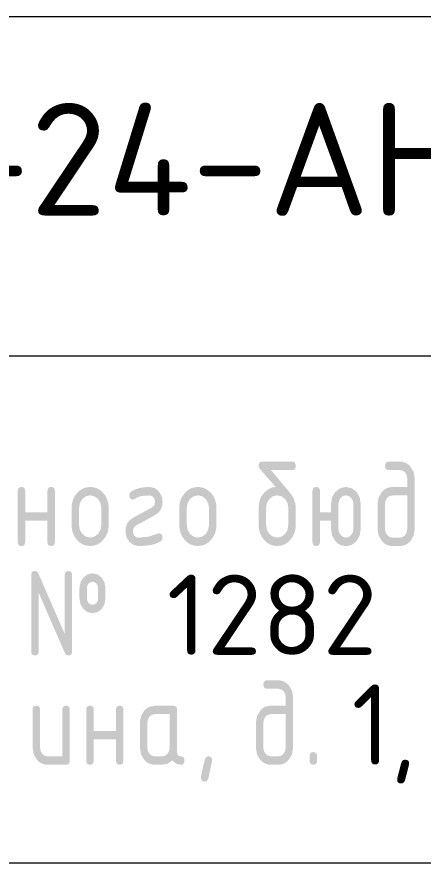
# Model space of a CAD drawing. Header units: millimetres. Extents: x 0 to 1189, y 0 to 841.
# Drawn here: x 1119.4 to 1131.4, y 34.96 to 59.98 of the extents above; entities that cross this region are included whole.
import ezdxf

# ---------------------------------------------------------------- set-up
doc = ezdxf.new("R2010")
doc.units = ezdxf.units.MM

msp = doc.modelspace()

# ---------------------------------------------------------------- hatches: boundary and pattern name
h = msp.add_hatch(color=7)
h.paths.add_polyline_path([(1127.636802, 45.456564), (1127.636802, 44.957163), (1127.626509, 44.833234), (1127.595805, 44.718556), (1127.544947, 44.613075), (1127.474193, 44.516742), (1127.391029, 44.437014), (1127.298356, 44.380385), (1127.197001, 44.346597), (1127.087791, 44.335392), (1126.977367, 44.346597), (1126.87578, 44.380385), (1126.782771, 44.437014), (1126.698082, 44.516742), (1126.628078, 44.613075), (1126.578331, 44.718556), (1126.548634, 44.833234), (1126.538781, 44.957163), (1126.538781, 45.459871), (1126.556575, 45.634064), (1126.610025, 45.78433), (1126.699236, 45.910309), (1126.82431, 46.011638), (1126.936689, 46.065037), (1127.04204, 46.081642), (1126.560278, 46.633409), (1126.543948, 46.66221), (1126.538781, 46.70672), (1126.545705, 46.761704), (1126.566479, 46.800978), (1126.601103, 46.824543), (1126.649575, 46.832397), (1127.529315, 46.832397), (1127.576108, 46.824543), (1127.609723, 46.800978), (1127.630006, 46.761704), (1127.636802, 46.70672), (1127.630006, 46.651737), (1127.609723, 46.612462), (1127.576108, 46.588898), (1127.529315, 46.581043), (1126.904237, 46.581043), (1127.456003, 45.921239), (1127.534715, 45.811736), (1127.591258, 45.697996), (1127.625373, 45.579709)])
h.paths.add_polyline_path([(1127.416316, 44.96047), (1127.416316, 45.459871), (1127.393096, 45.603256), (1127.321507, 45.725557), (1127.214777, 45.807068), (1127.087791, 45.833595), (1126.961081, 45.807068), (1126.854627, 45.725557), (1126.783038, 45.603256), (1126.759818, 45.459871), (1126.759818, 44.96047), (1126.783038, 44.814674), (1126.854627, 44.695336), (1126.961081, 44.611896), (1127.087791, 44.583439), (1127.214777, 44.611896), (1127.321507, 44.695336), (1127.393096, 44.816121)])
h = msp.add_hatch(color=7)
h.paths.add_polyline_path([(1131.150522, 46.332996), (1131.150522, 44.834793), (1131.118345, 44.641041), (1131.022089, 44.478708), (1130.954229, 44.414922), (1130.879806, 44.370257), (1130.799079, 44.343988), (1130.712306, 44.335392), (1130.491268, 44.335392), (1130.402635, 44.343988), (1130.321287, 44.370257), (1130.247485, 44.414922), (1130.181485, 44.478708), (1130.084747, 44.641041), (1130.052501, 44.834793), (1130.052501, 45.582241), (1130.084747, 45.775993), (1130.181485, 45.938326), (1130.248647, 46.000484), (1130.322321, 46.045331), (1130.403022, 46.072504), (1130.491268, 46.081642), (1130.930036, 46.081642), (1130.930036, 46.332996), (1130.914257, 46.430079), (1130.868299, 46.511039), (1130.797331, 46.563198), (1130.712306, 46.581043), (1130.381025, 46.581043), (1130.334465, 46.588898), (1130.300823, 46.612462), (1130.280411, 46.651737), (1130.273538, 46.70672), (1130.280411, 46.761704), (1130.300823, 46.800978), (1130.334465, 46.824543), (1130.381025, 46.832397), (1130.712306, 46.832397), (1130.800939, 46.823285), (1130.882287, 46.795879), (1130.956089, 46.750077), (1131.022089, 46.685774), (1131.118345, 46.526542)])
h.paths.add_polyline_path([(1130.930036, 44.834793), (1130.930036, 45.830288), (1130.491268, 45.830288), (1130.406174, 45.812236), (1130.334723, 45.760284), (1130.289041, 45.679117), (1130.273538, 45.582241), (1130.273538, 44.834793), (1130.289455, 44.739157), (1130.33803, 44.656751), (1130.409068, 44.601698), (1130.491268, 44.583439), (1130.712306, 44.583439), (1130.795746, 44.601698), (1130.865543, 44.656751), (1130.913913, 44.737917)])
h = msp.add_hatch(color=7)
h.dxf.hatch_style = 2
h.paths.add_polyline_path([(1119.64327, 45.08284), (1119.64327, 44.457762), (1119.636354, 44.403295), (1119.61564, 44.365158), (1119.58118, 44.34273), (1119.533027, 44.335392), (1119.484554, 44.34273), (1119.449931, 44.365158), (1119.429157, 44.403295), (1119.422232, 44.457762), (1119.422232, 45.959272), (1119.429157, 46.012344), (1119.449931, 46.050636), (1119.484554, 46.073839), (1119.533027, 46.081642), (1119.58118, 46.073839), (1119.61564, 46.050636), (1119.636354, 46.012344), (1119.64327, 45.959272), (1119.64327, 45.334194), (1120.299767, 45.334194), (1120.299767, 45.959272), (1120.306683, 46.012344), (1120.327397, 46.050636), (1120.361856, 46.073839), (1120.41001, 46.081642), (1120.458397, 46.073839), (1120.49283, 46.050636), (1120.513415, 46.012344), (1120.520253, 45.959272), (1120.520253, 44.457762), (1120.513415, 44.403295), (1120.49283, 44.365158), (1120.458397, 44.34273), (1120.41001, 44.335392), (1120.361856, 44.34273), (1120.327397, 44.365158), (1120.306683, 44.403295), (1120.299767, 44.457762), (1120.299767, 45.08284)])
h = msp.add_hatch(color=7)
h.paths.add_polyline_path([(1121.013327, 44.957163), (1121.013327, 45.456564), (1121.02318, 45.582405), (1121.052876, 45.698065), (1121.102624, 45.803907), (1121.172628, 45.900292), (1121.257317, 45.98002), (1121.350326, 46.036649), (1121.451913, 46.070437), (1121.562337, 46.081642), (1121.672994, 46.070489), (1121.774555, 46.037063), (1121.867435, 45.981416), (1121.952046, 45.9036), (1122.022283, 45.807163), (1122.072005, 45.700959), (1122.101572, 45.584317), (1122.111348, 45.456564), (1122.111348, 44.957163), (1122.101055, 44.833234), (1122.070351, 44.718556), (1122.019493, 44.613075), (1121.948739, 44.516742), (1121.865574, 44.437014), (1121.772901, 44.380385), (1121.671547, 44.346597), (1121.562337, 44.335392), (1121.451913, 44.346597), (1121.350326, 44.380385), (1121.257317, 44.437014), (1121.172628, 44.516742), (1121.102624, 44.613075), (1121.052876, 44.718556), (1121.02318, 44.833234)])
h.paths.add_polyline_path([(1121.890861, 44.96047), (1121.890861, 45.459871), (1121.867641, 45.603256), (1121.796052, 45.725557), (1121.689323, 45.807068), (1121.562337, 45.833595), (1121.435626, 45.807068), (1121.329173, 45.725557), (1121.257584, 45.603256), (1121.234364, 45.459871), (1121.234364, 44.96047), (1121.257584, 44.814674), (1121.329173, 44.695336), (1121.435626, 44.611896), (1121.562337, 44.583439), (1121.689323, 44.611896), (1121.796052, 44.695336), (1121.867641, 44.816121)])
h = msp.add_hatch(color=7)
h.dxf.hatch_style = 2
h.paths.add_polyline_path([(1123.592199, 44.709116), (1123.640585, 44.701261), (1123.675019, 44.677697), (1123.695603, 44.638423), (1123.702442, 44.583439), (1123.686939, 44.520876), (1123.641257, 44.471542), (1123.521058, 44.411899), (1123.372126, 44.369361), (1123.194462, 44.343876), (1122.988067, 44.335392), (1122.841237, 44.366811), (1122.717971, 44.461069), (1122.632464, 44.602043), (1122.604421, 44.771955), (1122.618262, 44.898812), (1122.659749, 45.007117), (1122.728832, 45.096508), (1122.825458, 45.166625), (1123.392659, 45.47751), (1123.459425, 45.544138), (1123.481956, 45.64508), (1123.47038, 45.716669), (1123.435654, 45.777923), (1123.381014, 45.817128), (1123.319347, 45.830288), (1123.155292, 45.8245), (1123.040432, 45.805483), (1122.961815, 45.774133), (1122.874516, 45.721699), (1122.825458, 45.707918), (1122.783635, 45.716186), (1122.748839, 45.742645), (1122.722726, 45.785226), (1122.715215, 45.830288), (1122.729271, 45.892644), (1122.773093, 45.942185), (1122.879607, 46.00374), (1123.005912, 46.04726), (1123.152372, 46.073107), (1123.319347, 46.081642), (1123.465764, 46.050223), (1123.589443, 45.955965), (1123.674674, 45.813752), (1123.702442, 45.64508), (1123.688687, 45.518223), (1123.647389, 45.409917), (1123.578496, 45.320526), (1123.481956, 45.25041), (1122.917511, 44.942831), (1122.848334, 44.87455), (1122.825458, 44.771955), (1122.836965, 44.700366), (1122.871209, 44.639112), (1122.92509, 44.598253), (1122.988067, 44.583439), (1123.289306, 44.612309), (1123.549204, 44.698643)])
h = msp.add_hatch(color=7)
h.paths.add_polyline_path([(1124.195515, 44.957163), (1124.195515, 45.456564), (1124.205368, 45.582405), (1124.235065, 45.698065), (1124.284812, 45.803907), (1124.354816, 45.900292), (1124.439506, 45.98002), (1124.532515, 46.036649), (1124.634102, 46.070437), (1124.744526, 46.081642), (1124.855182, 46.070489), (1124.956744, 46.037063), (1125.049623, 45.981416), (1125.134235, 45.9036), (1125.204472, 45.807163), (1125.254193, 45.700959), (1125.283761, 45.584317), (1125.293536, 45.456564), (1125.293536, 44.957163), (1125.283244, 44.833234), (1125.252539, 44.718556), (1125.201681, 44.613075), (1125.130928, 44.516742), (1125.047763, 44.437014), (1124.95509, 44.380385), (1124.853735, 44.346597), (1124.744526, 44.335392), (1124.634102, 44.346597), (1124.532515, 44.380385), (1124.439506, 44.437014), (1124.354816, 44.516742), (1124.284812, 44.613075), (1124.235065, 44.718556), (1124.205368, 44.833234)])
h.paths.add_polyline_path([(1125.07305, 44.96047), (1125.07305, 45.459871), (1125.04983, 45.603256), (1124.978241, 45.725557), (1124.871512, 45.807068), (1124.744526, 45.833595), (1124.617815, 45.807068), (1124.511362, 45.725557), (1124.439773, 45.603256), (1124.416553, 45.459871), (1124.416553, 44.96047), (1124.439773, 44.814674), (1124.511362, 44.695336), (1124.617815, 44.611896), (1124.744526, 44.583439), (1124.871512, 44.611896), (1124.978241, 44.695336), (1125.04983, 44.816121)])
h = msp.add_hatch(color=7)
h.paths.add_polyline_path([(1128.678886, 45.08284), (1128.350912, 45.08284), (1128.350912, 44.457762), (1128.343996, 44.403295), (1128.323283, 44.365158), (1128.288823, 44.34273), (1128.240669, 44.335392), (1128.192197, 44.34273), (1128.157574, 44.365158), (1128.1368, 44.403295), (1128.129875, 44.457762), (1128.129875, 45.959272), (1128.1368, 46.012344), (1128.157574, 46.050636), (1128.192197, 46.073839), (1128.240669, 46.081642), (1128.288823, 46.073839), (1128.323283, 46.050636), (1128.343996, 46.012344), (1128.350912, 45.959272), (1128.350912, 45.334194), (1128.678886, 45.334194), (1128.678886, 45.585548), (1128.710994, 45.777854), (1128.805114, 45.938326), (1128.947534, 46.045331), (1129.117653, 46.081642), (1129.287841, 46.045331), (1129.430743, 45.938326), (1129.524588, 45.775993), (1129.55642, 45.582241), (1129.55642, 44.834793), (1129.524588, 44.639594), (1129.430743, 44.478708), (1129.362754, 44.414922), (1129.287841, 44.370257), (1129.206106, 44.343988), (1129.117653, 44.335392), (1129.029209, 44.343988), (1128.947534, 44.370257), (1128.872784, 44.414922), (1128.805114, 44.478708), (1128.710994, 44.641041), (1128.678886, 44.834793)])
h.paths.add_polyline_path([(1129.117653, 44.583439), (1129.199095, 44.602111), (1129.271442, 44.660058), (1129.321189, 44.741018), (1129.33869, 44.834793), (1129.33869, 45.582241), (1129.322567, 45.679117), (1129.274198, 45.760284), (1129.202953, 45.815336), (1129.117653, 45.833595), (1129.032766, 45.815336), (1128.961108, 45.760284), (1128.913014, 45.679117), (1128.897167, 45.582241), (1128.897167, 44.834793), (1128.914668, 44.741018), (1128.964415, 44.660058), (1129.036486, 44.602111)])
h = msp.add_hatch(color=7)
h.paths.add_polyline_path([(1120.032204, 43.524107), (1120.808315, 41.74313), (1120.808315, 43.471741), (1120.815231, 43.526725), (1120.835944, 43.565999), (1120.870404, 43.589563), (1120.918558, 43.597418), (1120.96703, 43.589563), (1121.001653, 43.565999), (1121.022427, 43.526725), (1121.029352, 43.471741), (1121.029352, 41.222783), (1121.022427, 41.168316), (1121.001653, 41.130179), (1120.96703, 41.107751), (1120.918558, 41.100413), (1120.859164, 41.114469), (1120.820441, 41.159944), (1120.041574, 42.954701), (1120.041574, 41.222783), (1120.034658, 41.168316), (1120.013945, 41.130179), (1119.979485, 41.107751), (1119.931331, 41.100413), (1119.882859, 41.107751), (1119.848235, 41.130179), (1119.827462, 41.168316), (1119.820537, 41.222783), (1119.820537, 43.471741), (1119.827462, 43.526725), (1119.848235, 43.565999), (1119.882859, 43.589563), (1119.931331, 43.597418), (1119.990862, 43.579159)])
h.paths.add_polyline_path([(1121.796092, 42.783824), (1121.796092, 43.091403), (1121.784379, 43.164163), (1121.747034, 43.223694), (1121.694669, 43.266276), (1121.630728, 43.279918), (1121.567545, 43.266276), (1121.51387, 43.223694), (1121.47935, 43.164163), (1121.467568, 43.091403), (1121.467568, 42.783824), (1121.47935, 42.712235), (1121.51387, 42.650982), (1121.567545, 42.611776), (1121.630728, 42.598616), (1121.694669, 42.611776), (1121.747034, 42.650982), (1121.784379, 42.713476)])
h.paths.add_polyline_path([(1122.013822, 42.783824), (1121.9864, 42.617013), (1121.903579, 42.476246), (1121.779969, 42.379095), (1121.630728, 42.347262), (1121.484311, 42.379095), (1121.360632, 42.476246), (1121.275125, 42.617013), (1121.247082, 42.783824), (1121.247082, 43.091403), (1121.275125, 43.259592), (1121.360632, 43.401737), (1121.484311, 43.49627), (1121.630728, 43.527965), (1121.779969, 43.49627), (1121.903579, 43.401737), (1121.9864, 43.259592), (1122.013822, 43.091403)])
h = msp.add_hatch(color=7)
h.paths.add_polyline_path([(1127.557427, 39.866566), (1127.557427, 38.368363), (1127.525249, 38.17461), (1127.428993, 38.012278), (1127.361134, 37.948492), (1127.286711, 37.903826), (1127.205984, 37.877557), (1127.11921, 37.868962), (1126.898173, 37.868962), (1126.809539, 37.877557), (1126.728192, 37.903826), (1126.654389, 37.948492), (1126.58839, 38.012278), (1126.491652, 38.17461), (1126.459406, 38.368363), (1126.459406, 39.11581), (1126.491652, 39.309563), (1126.58839, 39.471896), (1126.655552, 39.534054), (1126.729226, 39.5789), (1126.809927, 39.606073), (1126.898173, 39.615212), (1127.33694, 39.615212), (1127.33694, 39.866566), (1127.321162, 39.963648), (1127.275204, 40.044608), (1127.204235, 40.096767), (1127.11921, 40.114613), (1126.78793, 40.114613), (1126.74137, 40.122467), (1126.707728, 40.146032), (1126.687316, 40.185306), (1126.680443, 40.24029), (1126.687316, 40.295273), (1126.707728, 40.334547), (1126.74137, 40.358112), (1126.78793, 40.365967), (1127.11921, 40.365967), (1127.207844, 40.356854), (1127.289191, 40.329449), (1127.362994, 40.283646), (1127.428993, 40.219343), (1127.525249, 40.060111)])
h.paths.add_polyline_path([(1127.33694, 38.368363), (1127.33694, 39.363857), (1126.898173, 39.363857), (1126.813079, 39.345805), (1126.741628, 39.293853), (1126.695946, 39.212687), (1126.680443, 39.11581), (1126.680443, 38.368363), (1126.696359, 38.272727), (1126.744935, 38.19032), (1126.815973, 38.135267), (1126.898173, 38.117008), (1127.11921, 38.117008), (1127.202651, 38.135267), (1127.272448, 38.19032), (1127.320817, 38.271486)])
h = msp.add_hatch(color=7)
h.dxf.hatch_style = 2
h.paths.add_polyline_path([(1120.96084, 39.492842), (1120.96084, 37.991331), (1120.954002, 37.936864), (1120.933417, 37.898727), (1120.898984, 37.8763), (1120.850597, 37.868962), (1120.301587, 37.868962), (1120.212953, 37.877557), (1120.131606, 37.903826), (1120.057803, 37.948492), (1119.991804, 38.012278), (1119.895065, 38.173163), (1119.862819, 38.368363), (1119.862819, 39.492842), (1119.869744, 39.545913), (1119.890518, 39.584206), (1119.925141, 39.607408), (1119.973614, 39.615212), (1120.021767, 39.607408), (1120.056227, 39.584206), (1120.076941, 39.545913), (1120.083857, 39.492842), (1120.083857, 38.368363), (1120.099773, 38.272727), (1120.148349, 38.19032), (1120.219387, 38.135267), (1120.301587, 38.117008), (1120.740354, 38.117008), (1120.740354, 39.492842), (1120.74727, 39.545913), (1120.767984, 39.584206), (1120.802443, 39.607408), (1120.850597, 39.615212), (1120.898984, 39.607408), (1120.933417, 39.584206), (1120.954002, 39.545913)])
h = msp.add_hatch(color=7)
h.dxf.hatch_style = 2
h.paths.add_polyline_path([(1121.66842, 38.616409), (1121.66842, 37.991331), (1121.661504, 37.936864), (1121.640791, 37.898727), (1121.606331, 37.8763), (1121.558177, 37.868962), (1121.509705, 37.8763), (1121.475081, 37.898727), (1121.454307, 37.936864), (1121.447383, 37.991331), (1121.447383, 39.492842), (1121.454307, 39.545913), (1121.475081, 39.584206), (1121.509705, 39.607408), (1121.558177, 39.615212), (1121.606331, 39.607408), (1121.640791, 39.584206), (1121.661504, 39.545913), (1121.66842, 39.492842), (1121.66842, 38.867764), (1122.324918, 38.867764), (1122.324918, 39.492842), (1122.331834, 39.545913), (1122.352547, 39.584206), (1122.387007, 39.607408), (1122.435161, 39.615212), (1122.483547, 39.607408), (1122.517981, 39.584206), (1122.538565, 39.545913), (1122.545404, 39.492842), (1122.545404, 37.991331), (1122.538565, 37.936864), (1122.517981, 37.898727), (1122.483547, 37.8763), (1122.435161, 37.868962), (1122.387007, 37.8763), (1122.352547, 37.898727), (1122.331834, 37.936864), (1122.324918, 37.991331), (1122.324918, 38.616409)])
h = msp.add_hatch(color=7)
h.paths.add_polyline_path([(1123.909481, 39.363857), (1123.470714, 39.363857), (1123.38562, 39.345805), (1123.314168, 39.293853), (1123.268487, 39.212687), (1123.252984, 39.11581), (1123.252984, 38.368363), (1123.2689, 38.272727), (1123.317476, 38.19032), (1123.388514, 38.135267), (1123.470714, 38.117008), (1123.691751, 38.117008), (1123.775191, 38.135267), (1123.844989, 38.19032), (1123.893358, 38.271486), (1123.909481, 38.368363)])
h.paths.add_polyline_path([(1124.348248, 37.991331), (1124.341375, 37.936864), (1124.320963, 37.898727), (1124.287322, 37.8763), (1124.240761, 37.868962), (1124.100201, 37.900794), (1123.989407, 37.997946), (1123.853188, 37.900794), (1123.691751, 37.868962), (1123.470714, 37.868962), (1123.38208, 37.877557), (1123.300733, 37.903826), (1123.22693, 37.948492), (1123.160931, 38.012278), (1123.064192, 38.173163), (1123.031946, 38.368363), (1123.031946, 39.11581), (1123.064192, 39.309563), (1123.160931, 39.471896), (1123.300733, 39.5789), (1123.470714, 39.615212), (1124.019724, 39.615212), (1124.06811, 39.607408), (1124.102544, 39.584206), (1124.123129, 39.545913), (1124.129967, 39.492842), (1124.129967, 38.242685), (1124.136892, 38.187702), (1124.157666, 38.148428), (1124.192289, 38.124863), (1124.240761, 38.117008), (1124.287322, 38.109154), (1124.320963, 38.085589), (1124.341375, 38.046315)])
h = msp.add_hatch(color=7)
h.dxf.hatch_style = 2
h.paths.add_polyline_path([(1125.057535, 38.117008), (1125.104096, 38.10967), (1125.137737, 38.087243), (1125.158149, 38.049106), (1125.165022, 37.994639), (1125.158106, 37.955416), (1125.137392, 37.853665), (1125.102933, 37.689696), (1125.054779, 37.463818), (1125.016745, 37.393125), (1124.947292, 37.36956), (1124.89882, 37.376899), (1124.864196, 37.399326), (1124.843422, 37.437463), (1124.836498, 37.49193), (1124.843466, 37.557973), (1124.864541, 37.668044), (1124.899982, 37.822763), (1124.950048, 38.022751), (1124.988909, 38.093444)])
h = msp.add_hatch(color=7)
h.dxf.hatch_style = 2
h.paths.add_polyline_path([(1128.043969, 38.117008), (1128.050894, 38.171992), (1128.071668, 38.211266), (1128.106291, 38.234831), (1128.154763, 38.242685), (1128.202917, 38.234831), (1128.237377, 38.211266), (1128.25809, 38.171992), (1128.265006, 38.117008), (1128.265006, 37.991331), (1128.25809, 37.936864), (1128.237377, 37.898727), (1128.202917, 37.8763), (1128.154763, 37.868962), (1128.106291, 37.8763), (1128.071668, 37.898727), (1128.050894, 37.936864), (1128.043969, 37.991331)])

# ---------------------------------------------------------------- linework, layer by layer
at = {"color": 7, "lineweight": 0}
for points in [[(1184.111809, 59.979862), (999.111526, 59.979862)], [(1184.111809, 49.946847), (1064.131626, 49.946847)], [(1184.111809, 34.960824), (999.111526, 34.960824)]]:
    msp.add_lwpolyline(points, dxfattribs=at)

# ---------------------------------------------------------------- texts
at = {"color": 7, "attachment_point": 1}
for s, insert, char_height, width in [('{\\fISOCPEUR|b0|i0|c204|p34;696/П-24-АНО/АР}', (1104.894157, 57.436057), 3.329924, 46.81151802), ('{\\fISOCPEUR|b0|i0|c0|p34;1282 }', (1123.824756, 43.489403), 2.373173, 7.78426438)]:
    msp.add_mtext(s, dxfattribs=dict(at, insert=insert, char_height=char_height, width=width))
at = {"color": 7, "insert": (1129.288796, 40.242128), "char_height": 2.373173, "attachment_point": 1}
msp.add_mtext('{\\fGOSTCommon|b0|i0|c0;1, }', dxfattribs=at)

doc.saveas('drawing.dxf')
